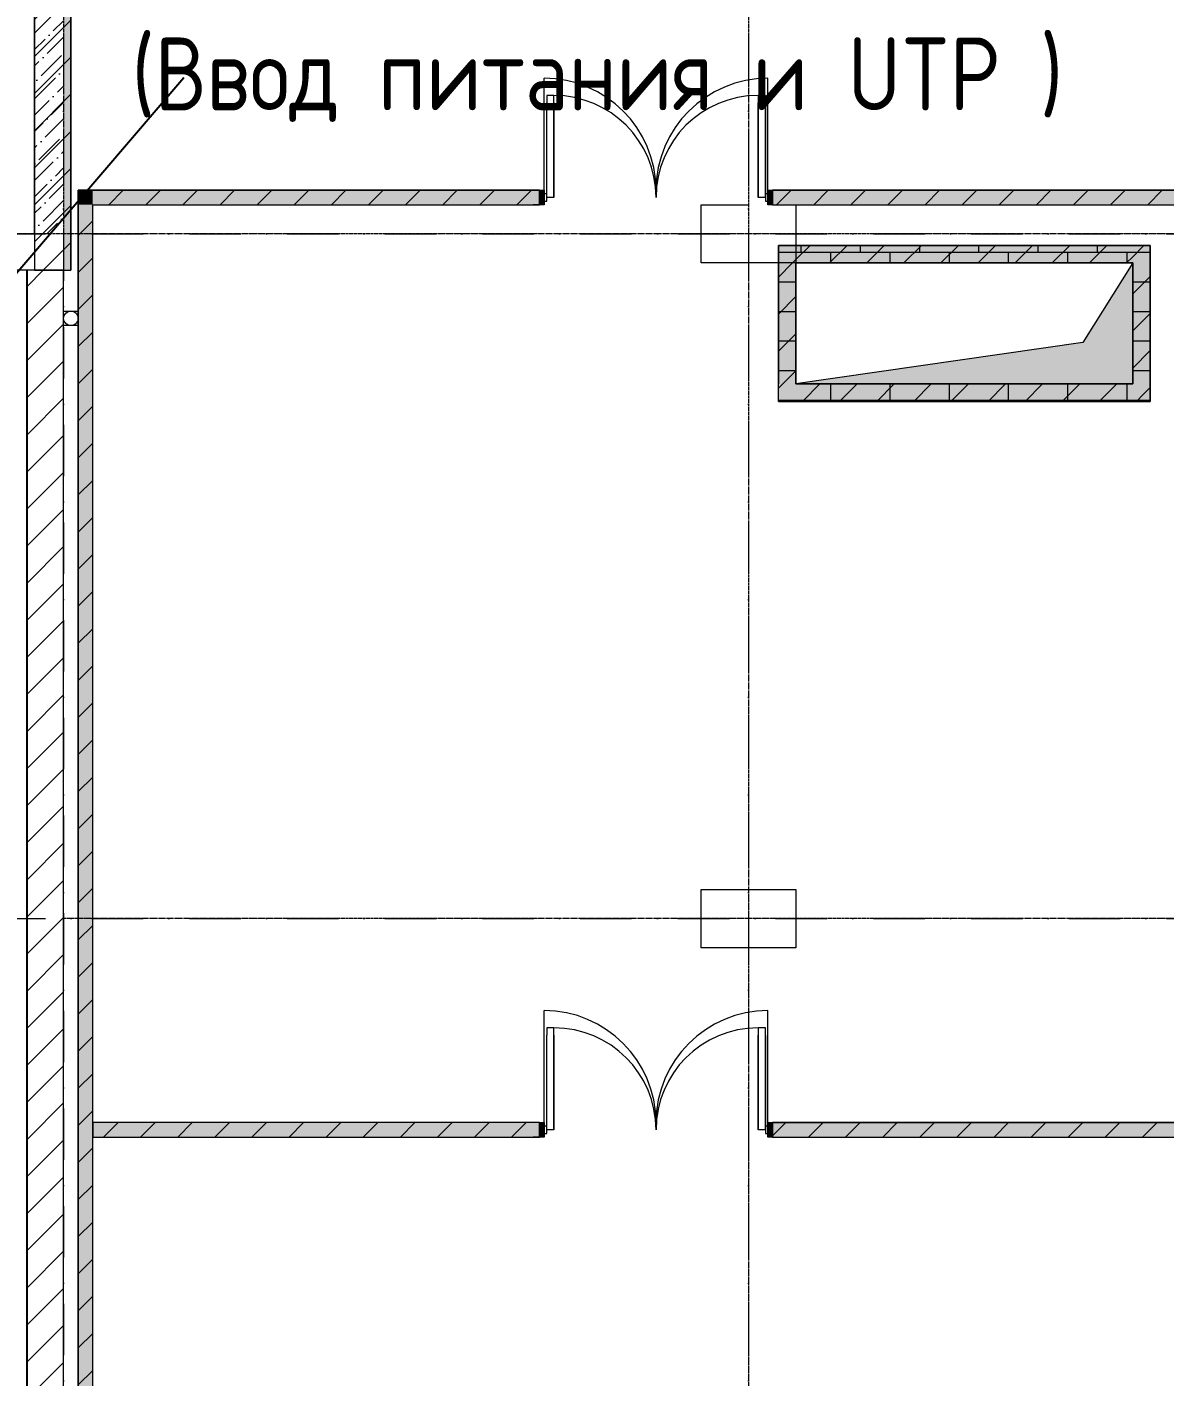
# Model space of a CAD drawing. Header units: millimetres. Extents: x 1499747 to 4230374, y -28481 to 441852.
# Drawn here: x 2469427 to 2477227, y 240733 to 249993 of the extents above; entities that cross this region are included whole.
import ezdxf
from ezdxf import colors
from ezdxf.entities.mleader import LeaderData, LeaderLine
from ezdxf.math import Vec2, Vec3
from ezdxf.xclip import XClip

# ---------------------------------------------------------------- set-up
doc = ezdxf.new("R2010")
doc.units = ezdxf.units.MM
doc.header["$MEASUREMENT"] = 0
doc.header["$XCLIPFRAME"] = 0
for name, pattern in [('CENTER2', [28.575, 19.05, -3.175, 3.175, -3.175]), ('Dot & Dashed', [670.277762, 352.777767, -176.388884, 0, -141.111112]), ('Штрихпунктирная', [670.277762, 352.777767, -176.388884, 0, -141.111112])]:
    doc.linetypes.add(name, pattern=pattern)
for name, color, linetype, lineweight in [('13 этаж_25_АР 06.03 custom_70_12 этаж_13_Интерьер - Мебель_Ном._пера__6_Ном._пера__6', 6, 'Continuous', 18), ('13 этаж_25_АР 06.03 custom_70_12 этаж_13_Интерьер - Мебель_Ном._пера__8_Ном._пера__8', 8, 'Continuous', 18), ('13 этаж_25_АР 06.03 custom_70__8 hatch_Ном._пера__8_Ном._пера__8', 8, 'Continuous', 18), ('13 этаж_25_АР 06.03 custom_70__Оси_Ном._пера__8_Ном._пера__8', 8, 'Continuous', 18), ('13 этаж_25_АР 06.03 custom_70_контур_Ном._пера__1_Ном._пера__1', 1, 'Continuous', 18), ('13 этаж_25_АР 06.03 custom_70_парапет 2_Ном._пера__10_Ном._пера__1', 1, 'Continuous', 18), ('13 этаж_25_АР 06.03 custom_70_парапет 2_Ном._пера__8_Ном._пера__8', 8, 'Continuous', 18), ('13 этаж_25_АР 06.03 custom_70_Подложк_Ном._пера__1_Ном._пера__1', 1, 'Continuous', 18), ('13 этаж_25_АР 06.03 custom_70_Подложк_Ном._пера__8_Ном._пера__8', 8, 'Continuous', 18), ('13 этаж_25_АР 06.03 custom_70_Стойки_Ном._пера__1_Ном._пера__1', 1, 'Continuous', 18), ('13 этаж_25_АР 06.03 custom_70_Шахты 101_Ном._пера__14_Ном._пера__7', 7, 'Continuous', 18), ('13 этаж_25_АР 06.03 custom_70_Шахты_Ном._пера__7_Ном._пера__7', 7, 'Continuous', 18), ('13 этаж_25_Двери Archicad_Ном._пера__19_Ном._пера__255', 255, 'Continuous', 18), ('13 этаж_25_Двери Archicad_Ном._пера__23_Ном._пера__30', 30, 'Continuous', 18), ('13 этаж_25_Двери Archicad_Ном._пера__3_Ном._пера__30', 30, 'Continuous', 18), ('13 этаж_25_Двери Archicad_Ном._пера__47_Ном._пера__7', 7, 'Continuous', 18), ('13 этаж_25_Конструктив - Перекрытия_Ном._пера__1_Ном._пера__7', 7, 'Continuous', 18), ('13 этаж_25_Конструктив - Стены Ненесущие Газоблок_Ном._пера__169_Ном._пера__83', 83, 'Continuous', 18), ('13 этаж_25_Конструктив - Стены Ненесущие Газоблок_Ном._пера__47_Ном._пера__7', 7, 'Continuous', 18), ('13 этаж_25_Конструктив - Стены Ненесущие Газоблок_Ном._пера__74_Ном._пера__255', 255, 'Continuous', 18), ('13 этаж_25_Парапет_Ном._пера__20_Ном._пера__1', 1, 'Continuous', 18), ('13 этаж_25_Ребра Навес_Ном._пера__10_Ном._пера__134', 134, 'Continuous', 18), ('13 этаж_25_Ребра Навес_Ном._пера__1_Ном._пера__7', 7, 'Continuous', 18), ('13 этаж_25_Элемент Модели - Оси_Ном._пера__2_Ном._пера__8', 8, 'Continuous', 18), ('ТП', 250, 'Continuous', 30)]:
    doc.layers.add(name, color=color, linetype=linetype, lineweight=lineweight)
doc.layers.add('Чертеж и Рисунок', color=7, linetype='Continuous')
doc.styles.add('ISOCPEUR_4', font='isocpeur.ttf', dxfattribs={"width": 0.85, "height": 250})
pattern_1 = [(45, (1023281.01, -133771.585), (42.09495, 154.348152), [198.4375, -39.6875, 0, -39.6875])]
pattern_2 = [(45, (1162404.69, 34264.05), (-127.2792, 127.2792), [])]

# ---------------------------------------------------------------- blocks, each defined once
blk = doc.blocks.new('Чертеж_4_25', base_point=(1186000, 29700))
at = {"layer": '13 этаж_25_АР 06.03 custom_70__8 hatch_Ном._пера__8_Ном._пера__8', "linetype": 'Continuous', "true_color": 0xc7c8ca}
h = blk.add_hatch(dxfattribs=at)
h.set_pattern_fill('ANSI36_0046_0019', color=9, style=0, pattern_type=2)
h.set_pattern_definition(pattern_1)
h.paths.add_polyline_path([(1200104.7, 45914.1), (1200104.7, 30164.1), (1200104.8, 30164.1), (1200104.8, 29914.1), (1200154.3, 29914.1), (1200154.3, 45914.1)])
h = blk.add_hatch(dxfattribs=at)
h.set_pattern_fill('ANSI36_0046_0019', color=9, style=0, pattern_type=2)
h.set_pattern_definition(pattern_1)
h.paths.add_polyline_path([(1199904.3, 30164.1), (1200104.7, 30164.1), (1200104.7, 34264.1), (1199904.4, 34264.1)])
blk.add_hatch(color=9, dxfattribs=at).paths.add_polyline_path([(1207439.7, 29964.1), (1207096.8, 29418), (1205129.7, 29134.1), (1207439.7, 29134.1)])
at = {"layer": '13 этаж_25_АР 06.03 custom_70_Шахты_Ном._пера__7_Ном._пера__7', "linetype": 'Continuous', "true_color": 0xc7c8ca}
h = blk.add_hatch(dxfattribs=at)
h.set_pattern_fill('AR_B816_0046_0019', color=9, style=0, pattern_type=2)
h.set_pattern_definition([(0, (1023281.01, -133771.58), (0, 203.2), []), (90, (1023281.01, -133771.58), (-203.2, 203.2), [203.2, -203.2])])
h.paths.add_polyline_path([(1205009.7, 29014.1), (1207559.7, 29014.1), (1207559.7, 30084.1), (1205009.7, 30084.1)])
h.paths.add_polyline_path([(1207439.7, 29134.1), (1205129.7, 29134.1), (1205129.7, 29964.1), (1207439.7, 29964.1)], flags=0)
at = {"layer": '13 этаж_25_Двери Archicad_Ном._пера__19_Ном._пера__255', "linetype": 'Continuous', "true_color": 0xc7c8ca}
for points in [[(1203369.6, 30464.1), (1203369.6, 30364.1), (1203401.6, 30364.1), (1203401.6, 30464.1)], [(1204969.6, 30364.1), (1204969.6, 30464.1), (1204937.6, 30464.1), (1204937.6, 30364.1)], [(1203369.6, 24064.1), (1203369.6, 23964.1), (1203401.6, 23964.1), (1203401.6, 24064.1)], [(1204969.6, 23964.1), (1204969.6, 24064.1), (1204937.6, 24064.1), (1204937.6, 23964.1)]]:
    blk.add_hatch(color=9, dxfattribs=at).paths.add_polyline_path(points)
at = {"layer": '13 этаж_25_Конструктив - Стены Ненесущие Газоблок_Ном._пера__169_Ном._пера__83', "linetype": 'Continuous', "true_color": 0xc7c8ca}
h = blk.add_hatch(dxfattribs=at)
h.set_pattern_fill('БЛОКИ_БЕТОННЫЕ_ЭФФЕКТИВН_72', color=9, style=0, pattern_type=2)
h.set_pattern_definition(pattern_2)
h.paths.add_polyline_path([(1200154.7, 29914), (1200154.7, 45964.1), (1199904.7, 45964.1), (1199904.7, 29914)])
h = blk.add_hatch(dxfattribs=at)
h.set_pattern_fill('БЛОКИ_БЕТОННЫЕ_ЭФФЕКТИВН_72', color=9, style=0, pattern_type=2)
h.set_pattern_definition(pattern_2)
h.paths.add_polyline_path([(1200204.7, 30364.1), (1200304.7, 30364.1), (1200204.7, 30464.1)])
h = blk.add_hatch(dxfattribs=at)
h.set_pattern_fill('БЛОКИ_БЕТОННЫЕ_ЭФФЕКТИВН_72', color=9, style=0, pattern_type=2)
h.set_pattern_definition(pattern_2)
h.paths.add_polyline_path([(1200204.7, 30464.1), (1200304.7, 30364.1), (1200304.7, 30464.1)])
h = blk.add_hatch(dxfattribs=at)
h.set_pattern_fill('БЛОКИ_БЕТОННЫЕ_ЭФФЕКТИВН_72', color=9, style=0, pattern_type=2)
h.set_pattern_definition(pattern_2)
h.paths.add_polyline_path([(1200304.7, 30464.1), (1200304.7, 30364.1), (1203369.6, 30364.1), (1203369.6, 30464.1)])
h = blk.add_hatch(dxfattribs=at)
h.set_pattern_fill('БЛОКИ_БЕТОННЫЕ_ЭФФЕКТИВН_72', color=9, style=0, pattern_type=2)
h.set_pattern_definition(pattern_2)
h.paths.add_polyline_path([(1209254.9, 30464.1), (1204969.6, 30464.1), (1204969.6, 30364.1), (1209254.9, 30364.1)])
h = blk.add_hatch(dxfattribs=at)
h.set_pattern_fill('БЛОКИ_БЕТОННЫЕ_ЭФФЕКТИВН_72', color=9, style=0, pattern_type=2)
h.set_pattern_definition(pattern_2)
h.paths.add_polyline_path([(1200204.7, 30364.1), (1200204.7, 19264.1), (1200304.7, 19264.1), (1200304.7, 30364.1)])
h = blk.add_hatch(dxfattribs=at)
h.set_pattern_fill('БЛОКИ_БЕТОННЫЕ_ЭФФЕКТИВН_72', color=9, style=0, pattern_type=2)
h.set_pattern_definition(pattern_2)
h.paths.add_polyline_path([(1205009.7, 29964.1), (1205129.7, 29964.1), (1205009.7, 30084.1)])
h = blk.add_hatch(dxfattribs=at)
h.set_pattern_fill('БЛОКИ_БЕТОННЫЕ_ЭФФЕКТИВН_72', color=9, style=0, pattern_type=2)
h.set_pattern_definition(pattern_2)
h.paths.add_polyline_path([(1205009.7, 30084.1), (1205129.7, 29964.1), (1205129.7, 30084.1)])
h = blk.add_hatch(dxfattribs=at)
h.set_pattern_fill('БЛОКИ_БЕТОННЫЕ_ЭФФЕКТИВН_72', color=9, style=0, pattern_type=2)
h.set_pattern_definition(pattern_2)
h.paths.add_polyline_path([(1207439.7, 30084.1), (1205129.7, 30084.1), (1205129.7, 29964.1), (1207439.7, 29964.1)])
at = {"layer": '13 этаж_25_Конструктив - Стены Ненесущие Газоблок_Ном._пера__169_Ном._пера__83', "linetype": 'Continuous'}
h = blk.add_hatch(dxfattribs=at)
h.set_pattern_fill('БЛОКИ_БЕТОННЫЕ_ЭФФЕКТИВН_72', color=256, style=0, pattern_type=2)
h.set_pattern_definition(pattern_2)
h.paths.add_polyline_path([(1207439.7, 30084.1), (1207439.7, 29964.1), (1207559.7, 30084.1)])
at = {"layer": '13 этаж_25_Конструктив - Стены Ненесущие Газоблок_Ном._пера__169_Ном._пера__83', "linetype": 'Continuous', "true_color": 0xc7c8ca}
h = blk.add_hatch(dxfattribs=at)
h.set_pattern_fill('БЛОКИ_БЕТОННЫЕ_ЭФФЕКТИВН_72', color=9, style=0, pattern_type=2)
h.set_pattern_definition(pattern_2)
h.paths.add_polyline_path([(1207439.7, 29964.1), (1207559.7, 29964.1), (1207559.7, 30084.1)])
h = blk.add_hatch(dxfattribs=at)
h.set_pattern_fill('БЛОКИ_БЕТОННЫЕ_ЭФФЕКТИВН_72', color=9, style=0, pattern_type=2)
h.set_pattern_definition(pattern_2)
h.paths.add_polyline_path([(1200104.4, 16114.1), (1200104.4, 29914), (1199854.4, 29914), (1199854.4, 16114.1)])
h = blk.add_hatch(dxfattribs=at)
h.set_pattern_fill('БЛОКИ_БЕТОННЫЕ_ЭФФЕКТИВН_72', color=9, style=0, pattern_type=2)
h.set_pattern_definition(pattern_2)
h.paths.add_polyline_path([(1205009.7, 29964.1), (1205009.7, 29134.1), (1205129.7, 29134.1), (1205129.7, 29964.1)])
h = blk.add_hatch(dxfattribs=at)
h.set_pattern_fill('БЛОКИ_БЕТОННЫЕ_ЭФФЕКТИВН_72', color=9, style=0, pattern_type=2)
h.set_pattern_definition(pattern_2)
h.paths.add_polyline_path([(1207559.7, 29134.1), (1207559.7, 29964.1), (1207439.7, 29964.1), (1207439.7, 29134.1)])
at = {"layer": '13 этаж_25_Конструктив - Стены Ненесущие Газоблок_Ном._пера__169_Ном._пера__83', "linetype": 'Continuous'}
h = blk.add_hatch(dxfattribs=at)
h.set_pattern_fill('БЛОКИ_БЕТОННЫЕ_ЭФФЕКТИВН_72', color=256, style=0, pattern_type=2)
h.set_pattern_definition(pattern_2)
h.paths.add_polyline_path([(1205129.7, 29134.1), (1205009.7, 29134.1), (1205009.7, 29014.1)])
at = {"layer": '13 этаж_25_Конструктив - Стены Ненесущие Газоблок_Ном._пера__169_Ном._пера__83', "linetype": 'Continuous', "true_color": 0xc7c8ca}
h = blk.add_hatch(dxfattribs=at)
h.set_pattern_fill('БЛОКИ_БЕТОННЫЕ_ЭФФЕКТИВН_72', color=9, style=0, pattern_type=2)
h.set_pattern_definition(pattern_2)
h.paths.add_polyline_path([(1205129.7, 29134.1), (1205009.7, 29014.1), (1205129.7, 29014.1)])
h = blk.add_hatch(dxfattribs=at)
h.set_pattern_fill('БЛОКИ_БЕТОННЫЕ_ЭФФЕКТИВН_72', color=9, style=0, pattern_type=2)
h.set_pattern_definition(pattern_2)
h.paths.add_polyline_path([(1205129.7, 29014.1), (1207439.7, 29014.1), (1207439.7, 29134.1), (1205129.7, 29134.1)])
h = blk.add_hatch(dxfattribs=at)
h.set_pattern_fill('БЛОКИ_БЕТОННЫЕ_ЭФФЕКТИВН_72', color=9, style=0, pattern_type=2)
h.set_pattern_definition(pattern_2)
h.paths.add_polyline_path([(1207559.7, 29134.1), (1207439.7, 29134.1), (1207559.7, 29014.1)])
h = blk.add_hatch(dxfattribs=at)
h.set_pattern_fill('БЛОКИ_БЕТОННЫЕ_ЭФФЕКТИВН_72', color=9, style=0, pattern_type=2)
h.set_pattern_definition(pattern_2)
h.paths.add_polyline_path([(1207439.7, 29134.1), (1207439.7, 29014.1), (1207559.7, 29014.1)])
h = blk.add_hatch(dxfattribs=at)
h.set_pattern_fill('БЛОКИ_БЕТОННЫЕ_ЭФФЕКТИВН_72', color=9, style=0, pattern_type=2)
h.set_pattern_definition(pattern_2)
h.paths.add_polyline_path([(1200304.7, 23964.1), (1203369.6, 23964.1), (1203369.6, 24064.1), (1200304.7, 24064.1)])
h = blk.add_hatch(dxfattribs=at)
h.set_pattern_fill('БЛОКИ_БЕТОННЫЕ_ЭФФЕКТИВН_72', color=9, style=0, pattern_type=2)
h.set_pattern_definition(pattern_2)
h.paths.add_polyline_path([(1207749.7, 24064.1), (1204969.6, 24064.1), (1204969.6, 23964.1), (1207749.7, 23964.1)])
at = {"layer": '13 этаж_25_Конструктив - Стены Ненесущие Газоблок_Ном._пера__74_Ном._пера__255', "linetype": 'Continuous', "true_color": 0xc7c8ca}
for points in [[(1200204.7, 30364.1), (1200304.7, 30364.1), (1200204.7, 30464.1)], [(1200204.7, 30464.1), (1200304.7, 30364.1), (1200304.7, 30464.1)], [(1200304.7, 30464.1), (1200304.7, 30364.1), (1203369.6, 30364.1), (1203369.6, 30464.1)], [(1209254.9, 30464.1), (1204969.6, 30464.1), (1204969.6, 30364.1), (1209254.9, 30364.1)], [(1200204.7, 30364.1), (1200204.7, 19264.1), (1200304.7, 19264.1), (1200304.7, 30364.1)], [(1205009.7, 29964.1), (1205129.7, 29964.1), (1205009.7, 30084.1)], [(1205009.7, 30084.1), (1205129.7, 29964.1), (1205129.7, 30084.1)], [(1207439.7, 30084.1), (1205129.7, 30084.1), (1205129.7, 29964.1), (1207439.7, 29964.1)], [(1207439.7, 30084.1), (1207439.7, 29964.1), (1207559.7, 30084.1)], [(1207439.7, 29964.1), (1207559.7, 29964.1), (1207559.7, 30084.1)], [(1205009.7, 29964.1), (1205009.7, 29134.1), (1205129.7, 29134.1), (1205129.7, 29964.1)], [(1207559.7, 29134.1), (1207559.7, 29964.1), (1207439.7, 29964.1), (1207439.7, 29134.1)], [(1205129.7, 29134.1), (1205009.7, 29134.1), (1205009.7, 29014.1)], [(1205129.7, 29134.1), (1205009.7, 29014.1), (1205129.7, 29014.1)], [(1205129.7, 29014.1), (1207439.7, 29014.1), (1207439.7, 29134.1), (1205129.7, 29134.1)], [(1207559.7, 29134.1), (1207439.7, 29134.1), (1207559.7, 29014.1)], [(1207439.7, 29134.1), (1207439.7, 29014.1), (1207559.7, 29014.1)], [(1200304.7, 23964.1), (1203369.6, 23964.1), (1203369.6, 24064.1), (1200304.7, 24064.1)], [(1207749.7, 24064.1), (1204969.6, 24064.1), (1204969.6, 23964.1), (1207749.7, 23964.1)]]:
    blk.add_hatch(color=9, dxfattribs=at).paths.add_polyline_path(points)
at = {"layer": '13 этаж_25_АР 06.03 custom_70_12 этаж_13_Интерьер - Мебель_Ном._пера__6_Ном._пера__6', "color": 9, "linetype": 'Continuous', "true_color": 0xc7c8ca, "flags": 128}
blk.add_lwpolyline([(1204969.6, 30364.1), (1205129.7, 30364.1), (1205129.7, 29964.1), (1204479.7, 29964.1), (1204479.7, 30364.1), (1204804.7, 30364.1)], dxfattribs=at)
blk.add_lwpolyline([(1204479.7, 25664.1), (1205129.7, 25664.1), (1205129.7, 25264.1), (1204479.7, 25264.1)], close=True, dxfattribs=at)
at = {"layer": '13 этаж_25_АР 06.03 custom_70_12 этаж_13_Интерьер - Мебель_Ном._пера__8_Ном._пера__8', "color": 9, "linetype": 'Continuous', "true_color": 0xc7c8ca, "flags": 128}
blk.add_lwpolyline([(1204969.6, 30364.1), (1205129.7, 30364.1), (1205129.7, 29964.1), (1204479.7, 29964.1), (1204479.7, 30364.1), (1204804.7, 30364.1)], dxfattribs=at)
blk.add_lwpolyline([(1204479.7, 25664.1), (1205129.7, 25664.1), (1205129.7, 25264.1), (1204479.7, 25264.1)], close=True, dxfattribs=at)
at = {"layer": '13 этаж_25_АР 06.03 custom_70__Оси_Ном._пера__8_Ном._пера__8', "color": 9, "linetype": 'CENTER2', "true_color": 0xc7c8ca}
for p, q in [((1200104.7, 45914.1), (1200104.7, 30164.1)), ((1204804.7, 45914.1), (1204804.7, 16114.1)), ((1200104.8, 30164.1), (1181204.7, 30164.1)), ((1214204.7, 30164.1), (1200104.8, 30164.1)), ((1214204.7, 25464.1), (1200104.8, 25464.1))]:
    blk.add_line(p, q, dxfattribs=at)
at = {"layer": '13 этаж_25_АР 06.03 custom_70_контур_Ном._пера__1_Ном._пера__1', "color": 9, "linetype": 'Continuous', "true_color": 0xc7c8ca}
blk.add_line((1204969.6, 30464.1), (1204969.6, 30364.1), dxfattribs=at)
at = {"layer": '13 этаж_25_АР 06.03 custom_70_контур_Ном._пера__1_Ном._пера__1', "color": 9, "linetype": 'Continuous', "true_color": 0xc7c8ca, "flags": 128}
for points in [[(1203469.6, 30414.1), (1203469.6, 31114.1), (1203419.6, 31114.1), (1203419.6, 31064.1)], [(1204869.6, 31114.1), (1204869.6, 31066)], [(1204919.6, 30414.1), (1204919.6, 31114.1), (1204869.6, 31114.1), (1204869.6, 30414.1)], [(1204919.6, 31064.1), (1204919.6, 31114.1)], [(1203469.6, 31064.1), (1203469.6, 30414.1), (1203419.6, 30414.1), (1203419.6, 30439.1), (1203369.6, 30439.1), (1203369.6, 30389.1), (1203419.6, 30389.1), (1203419.6, 30439.1), (1203369.6, 30439.1), (1203369.6, 30462.6), (1203369.6, 30364.1)], [(1203469.6, 30414.1), (1203419.6, 30414.1), (1203419.6, 31064.1)], [(1203419.6, 30414.1), (1203419.6, 31064.1)], [(1203469.6, 31064.1), (1203469.6, 30414.1), (1203419.6, 30414.1)], [(1204969.6, 30462.6), (1204969.6, 30439.1), (1204919.6, 30439.1), (1204919.6, 30389.1), (1204969.6, 30389.1), (1204969.6, 30439.1), (1204919.6, 30439.1), (1204919.6, 30414.1), (1204869.6, 30414.1), (1204869.6, 31064.1)], [(1204919.6, 31062.1), (1204919.6, 30439.1)], [(1203369.6, 19164.1), (1200204.7, 19164.1), (1200204.7, 30464.1), (1203369.6, 30464.1)], [(1203369.6, 30464.1), (1203369.6, 30364.1)], [(1204969.6, 30464.1), (1208623, 30464.1)], [(1200304.7, 19264.1), (1200304.7, 30364.1), (1203369.6, 30364.1)], [(1204969.6, 30364.1), (1206395.7, 30364.1)], [(1206395.7, 30364.1), (1208623, 30364.1)], [(1203469.6, 24664.1), (1203469.6, 24014.1), (1203419.6, 24014.1), (1203419.6, 24039.1), (1203369.6, 24039.1), (1203369.6, 23989.1), (1203419.6, 23989.1), (1203419.6, 24039.1), (1203369.6, 24039.1), (1203369.6, 24062.6), (1203369.6, 23964.1)], [(1203469.6, 24014.1), (1203469.6, 24714.1), (1203419.6, 24714.1), (1203419.6, 24664.1)], [(1203469.6, 24014.1), (1203419.6, 24014.1), (1203419.6, 24664.1)], [(1203419.6, 24014.1), (1203419.6, 24664.1)], [(1203469.6, 24664.1), (1203469.6, 24014.1), (1203419.6, 24014.1)], [(1204869.6, 24714.1), (1204869.6, 24666)], [(1204919.6, 24014.1), (1204919.6, 24714.1), (1204869.6, 24714.1), (1204869.6, 24014.1)], [(1204969.6, 24062.6), (1204969.6, 24039.1), (1204919.6, 24039.1), (1204919.6, 23989.1), (1204969.6, 23989.1), (1204969.6, 24039.1), (1204919.6, 24039.1), (1204919.6, 24014.1), (1204869.6, 24014.1), (1204869.6, 24664.1)], [(1204919.6, 24664.1), (1204919.6, 24714.1)], [(1204919.6, 24662.1), (1204919.6, 24039.1)], [(1203369.6, 24064.1), (1200304.7, 24064.1), (1200304.7, 23964.1), (1203369.6, 23964.1)], [(1203369.6, 24064.1), (1203369.6, 23964.1)], [(1204969.6, 24064.1), (1204969.6, 23964.1)], [(1204969.6, 24064.1), (1214004.7, 24064.1)], [(1204969.6, 23964.1), (1214004.7, 23964.1)]]:
    blk.add_lwpolyline(points, dxfattribs=at)
at = {"layer": '13 этаж_25_АР 06.03 custom_70_контур_Ном._пера__1_Ном._пера__1', "color": 9, "linetype": 'Continuous', "true_color": 0xc7c8ca}
for centre, start, end in [((1203469.6, 30414.1), 0, 90), ((1204869.6, 30414.1), 90, 180), ((1203469.6, 24014.1), 0, 90), ((1204869.6, 24014.1), 90, 180)]:
    blk.add_arc(centre, 700, start, end, dxfattribs=at)
at = {"layer": '13 этаж_25_АР 06.03 custom_70_парапет 2_Ном._пера__10_Ном._пера__1', "color": 9, "linetype": 'Continuous', "true_color": 0xc7c8ca}
blk.add_line((1200154.9, 29914.1), (1200154.9, 29914.1), dxfattribs=at)
at = {"layer": '13 этаж_25_АР 06.03 custom_70_парапет 2_Ном._пера__8_Ном._пера__8', "color": 9, "linetype": 'Continuous', "true_color": 0xc7c8ca}
for p, q in [((1199904.7, 45914.1), (1199904.3, 30164.1)), ((1200154.3, 44364.2), (1200154.3, 29914.1)), ((1200104.8, 29914.1), (1200154.3, 29914.1))]:
    blk.add_line(p, q, dxfattribs=at)
at = {"layer": '13 этаж_25_АР 06.03 custom_70_Подложк_Ном._пера__1_Ном._пера__1', "color": 9, "linetype": 'Continuous', "true_color": 0xc7c8ca}
blk.add_circle((1200155.2, 29584), 50, dxfattribs=at)
at = {"layer": '13 этаж_25_АР 06.03 custom_70_Подложк_Ном._пера__8_Ном._пера__8', "color": 9, "linetype": 'Continuous', "true_color": 0xc7c8ca, "flags": 128}
blk.add_lwpolyline([(1200205.2, 29534), (1200105.2, 29534), (1200105.2, 29634), (1200205.2, 29634)], close=True, dxfattribs=at)
at = {"layer": '13 этаж_25_АР 06.03 custom_70_Стойки_Ном._пера__1_Ном._пера__1', "color": 9, "linetype": 'Continuous', "true_color": 0xc7c8ca, "flags": 128}
blk.add_lwpolyline([(1205009.7, 29644.1), (1205009.7, 30084.1)], dxfattribs=at)
at = {"layer": '13 этаж_25_АР 06.03 custom_70_Шахты 101_Ном._пера__14_Ном._пера__7', "color": 9, "linetype": 'Continuous', "true_color": 0xc7c8ca, "flags": 128}
blk.add_lwpolyline([(1207439.7, 29134.1), (1207439.7, 29964.1), (1207096.8, 29418), (1205129.7, 29134.1), (1207439.7, 29134.1), (1207439.7, 29964.1), (1205129.7, 29964.1), (1205129.7, 29134.1)], dxfattribs=at)
at = {"layer": '13 этаж_25_АР 06.03 custom_70_Шахты_Ном._пера__7_Ном._пера__7', "color": 9, "linetype": 'Continuous', "true_color": 0xc7c8ca, "flags": 128}
for points in [[(1205009.7, 30084.1), (1207559.7, 30084.1), (1207559.7, 29014.1), (1205009.7, 29014.1)], [(1205129.7, 29964.1), (1207439.7, 29964.1), (1207439.7, 29134.1), (1205129.7, 29134.1)]]:
    blk.add_lwpolyline(points, close=True, dxfattribs=at)
at = {"layer": '13 этаж_25_Двери Archicad_Ном._пера__23_Ном._пера__30', "color": 9, "linetype": 'Continuous', "true_color": 0xc7c8ca}
for p, q in [((1203369.6, 30464.1), (1203401.6, 30464.1)), ((1203369.6, 30364.1), (1203369.6, 30464.1)), ((1203401.6, 30464.1), (1203401.6, 30364.1)), ((1204937.6, 30364.1), (1204937.6, 30464.1)), ((1204937.6, 30464.1), (1204969.6, 30464.1)), ((1204969.6, 30464.1), (1204969.6, 30364.1)), ((1203401.6, 30364.1), (1203369.6, 30364.1)), ((1204969.6, 30364.1), (1204937.6, 30364.1)), ((1203369.6, 24064.1), (1203401.6, 24064.1)), ((1203369.6, 23964.1), (1203369.6, 24064.1)), ((1203401.6, 24064.1), (1203401.6, 23964.1)), ((1204937.6, 23964.1), (1204937.6, 24064.1)), ((1204937.6, 24064.1), (1204969.6, 24064.1)), ((1204969.6, 24064.1), (1204969.6, 23964.1)), ((1203401.6, 23964.1), (1203369.6, 23964.1)), ((1204969.6, 23964.1), (1204937.6, 23964.1))]:
    blk.add_line(p, q, dxfattribs=at)
at = {"layer": '13 этаж_25_Двери Archicad_Ном._пера__3_Ном._пера__30', "color": 9, "linetype": 'Continuous', "true_color": 0xc7c8ca}
for p, q in [((1203401.6, 30464.1), (1203401.6, 31232.1)), ((1204937.6, 30464.1), (1204937.6, 31232.1)), ((1203401.6, 24064.1), (1203401.6, 24832.1)), ((1204937.6, 24064.1), (1204937.6, 24832.1))]:
    blk.add_line(p, q, dxfattribs=at)
for centre, start, end in [((1203401.6, 30464.1), 0, 90), ((1204937.6, 30464.1), 90, 180), ((1203401.6, 24064.1), 0, 90), ((1204937.6, 24064.1), 90, 180)]:
    blk.add_arc(centre, 768, start, end, dxfattribs=at)
at = {"layer": '13 этаж_25_Двери Archicad_Ном._пера__47_Ном._пера__7', "color": 9, "linetype": 'Continuous', "true_color": 0xc7c8ca}
for p, q in [((1203369.6, 30464.1), (1203326.6, 30464.1)), ((1203369.6, 30464.1), (1203326.6, 30464.1)), ((1203369.6, 30464.1), (1203369.6, 30364.1)), ((1203369.6, 30464.1), (1203369.6, 30364.1)), ((1204969.6, 30464.1), (1204969.6, 30364.1)), ((1204969.6, 30464.1), (1204969.6, 30364.1)), ((1204969.6, 30464.1), (1205012.6, 30464.1)), ((1204969.6, 30464.1), (1205012.6, 30464.1)), ((1203369.6, 30364.1), (1203326.6, 30364.1)), ((1203369.6, 30364.1), (1203326.6, 30364.1)), ((1204969.6, 30364.1), (1205012.6, 30364.1)), ((1204969.6, 30364.1), (1205012.6, 30364.1)), ((1203369.6, 24064.1), (1203326.6, 24064.1)), ((1203369.6, 24064.1), (1203326.6, 24064.1)), ((1203369.6, 24064.1), (1203369.6, 23964.1)), ((1203369.6, 24064.1), (1203369.6, 23964.1)), ((1204969.6, 24064.1), (1204969.6, 23964.1)), ((1204969.6, 24064.1), (1204969.6, 23964.1)), ((1204969.6, 24064.1), (1205012.6, 24064.1)), ((1204969.6, 24064.1), (1205012.6, 24064.1)), ((1203369.6, 23964.1), (1203326.6, 23964.1)), ((1203369.6, 23964.1), (1203326.6, 23964.1)), ((1204969.6, 23964.1), (1205012.6, 23964.1)), ((1204969.6, 23964.1), (1205012.6, 23964.1))]:
    blk.add_line(p, q, dxfattribs=at)
at = {"layer": '13 этаж_25_Конструктив - Перекрытия_Ном._пера__1_Ном._пера__7', "linetype": 'Continuous', "flags": 128}
blk.add_lwpolyline([(1199854.4, 29914), (1199854.4, 15864.1), (1214454.7, 15864.1), (1214454.6, 46214.1), (1199904.7, 46214.1), (1199904.7, 29914)], close=True, dxfattribs=at)
at = {"layer": '13 этаж_25_Конструктив - Стены Ненесущие Газоблок_Ном._пера__47_Ном._пера__7', "color": 9, "linetype": 'Continuous', "true_color": 0xc7c8ca}
for p, q in [((1203369.6, 30464.1), (1203326.6, 30464.1)), ((1203369.6, 30464.1), (1203369.6, 30364.1)), ((1204969.6, 30464.1), (1205012.6, 30464.1)), ((1204969.6, 30464.1), (1204969.6, 30364.1)), ((1203369.6, 30364.1), (1203326.6, 30364.1)), ((1204969.6, 30364.1), (1205012.6, 30364.1)), ((1203369.6, 24064.1), (1203326.6, 24064.1)), ((1203369.6, 24064.1), (1203369.6, 23964.1)), ((1204969.6, 24064.1), (1205012.6, 24064.1)), ((1204969.6, 24064.1), (1204969.6, 23964.1)), ((1203369.6, 23964.1), (1203326.6, 23964.1)), ((1204969.6, 23964.1), (1205012.6, 23964.1))]:
    blk.add_line(p, q, dxfattribs=at)
at = {"layer": '13 этаж_25_Конструктив - Стены Ненесущие Газоблок_Ном._пера__47_Ном._пера__7', "color": 9, "linetype": 'Continuous', "true_color": 0xc7c8ca, "flags": 128}
for points in [[(1199904.7, 45964.1), (1199904.7, 29914)], [(1200154.7, 29914), (1200154.7, 45964.1)], [(1200204.7, 30464.1), (1200204.7, 30364.1)], [(1203369.6, 30464.1), (1200204.7, 30464.1)], [(1209254.9, 30464.1), (1204969.6, 30464.1)], [(1200204.7, 30364.1), (1200204.7, 19264.1)], [(1200304.7, 30364.1), (1203369.6, 30364.1)], [(1200304.7, 24064.1), (1200304.7, 30364.1)], [(1204969.6, 30364.1), (1209354.9, 30364.1)], [(1205009.7, 30084.1), (1205009.7, 29964.1)], [(1207439.7, 30084.1), (1205009.7, 30084.1)], [(1207559.7, 30084.1), (1207439.7, 30084.1)], [(1207559.7, 29134.1), (1207559.7, 30084.1)], [(1200104.4, 29914), (1199854.4, 29914)], [(1199854.4, 29914), (1199854.4, 16114.1)], [(1199904.7, 29914), (1200154.7, 29914)], [(1200104.4, 16114.1), (1200104.4, 29914)], [(1205009.7, 29964.1), (1205009.7, 29134.1)], [(1205129.7, 29964.1), (1207439.7, 29964.1)], [(1205129.7, 29134.1), (1205129.7, 29964.1)], [(1207439.7, 29964.1), (1207439.7, 29134.1)], [(1205009.7, 29014.1), (1205009.7, 29134.1)], [(1207439.7, 29134.1), (1205129.7, 29134.1)], [(1207559.7, 29014.1), (1207559.7, 29134.1)], [(1205009.7, 29014.1), (1207559.7, 29014.1)], [(1203369.6, 24064.1), (1200304.7, 24064.1)], [(1207749.7, 24064.1), (1204969.6, 24064.1)], [(1200304.7, 19264.1), (1200304.7, 23964.1)], [(1200304.7, 23964.1), (1203369.6, 23964.1)], [(1204969.6, 23964.1), (1207749.7, 23964.1)]]:
    blk.add_lwpolyline(points, dxfattribs=at)
at = {"layer": '13 этаж_25_Парапет_Ном._пера__20_Ном._пера__1', "color": 9, "linetype": 'Continuous', "true_color": 0xc7c8ca}
for p, q in [((1199854.4, 29914), (1180954.5, 29914)), ((1199854.4, 15864.1), (1199854.4, 29914))]:
    blk.add_line(p, q, dxfattribs=at)
at = {"layer": '13 этаж_25_Парапет_Ном._пера__20_Ном._пера__1', "color": 9, "linetype": 'Dot & Dashed', "true_color": 0xc7c8ca}
for p, q in [((1199854.4, 29914), (1180954.5, 29914)), ((1199854.4, 15864.1), (1199854.4, 29914))]:
    blk.add_line(p, q, dxfattribs=at)
at = {"layer": '13 этаж_25_Ребра Навес_Ном._пера__10_Ном._пера__134', "color": 9, "linetype": 'Dot & Dashed', "true_color": 0xc7c8ca}
for p, q in [((1199854.1, 29914), (1180954.2, 29914)), ((1199854.2, 29914), (1180954.3, 29914)), ((1199854.2, 29914), (1180954.3, 29914)), ((1199854.3, 29914), (1180954.4, 29914)), ((1199854.3, 29914), (1180954.4, 29914)), ((1199854.4, 29914), (1180954.5, 29914)), ((1199854.4, 29914), (1180954.5, 29914)), ((1199854.4, 29914), (1180954.5, 29914)), ((1199854.1, 15864.1), (1199854.1, 29914)), ((1199854.2, 15864.1), (1199854.2, 29914)), ((1199854.2, 15864.1), (1199854.2, 29914)), ((1199854.3, 15864.1), (1199854.3, 29914)), ((1199854.3, 15864.1), (1199854.3, 29914)), ((1199854.4, 15864.1), (1199854.4, 29914)), ((1199854.4, 15864.1), (1199854.4, 29914)), ((1199854.4, 15864.1), (1199854.4, 29914))]:
    blk.add_line(p, q, dxfattribs=at)
at = {"layer": '13 этаж_25_Ребра Навес_Ном._пера__1_Ном._пера__7', "color": 9, "linetype": 'Continuous', "true_color": 0xc7c8ca}
for p, q in [((1199854.1, 29914), (1180954.2, 29914)), ((1199854.2, 29914), (1180954.3, 29914)), ((1199854.2, 29914), (1180954.3, 29914)), ((1199854.3, 29914), (1180954.4, 29914)), ((1199854.3, 29914), (1180954.4, 29914)), ((1199854.4, 29914), (1180954.5, 29914)), ((1199854.4, 29914), (1180954.5, 29914)), ((1199854.4, 29914), (1180954.5, 29914)), ((1199854.1, 15864.1), (1199854.1, 29914)), ((1199854.2, 15864.1), (1199854.2, 29914)), ((1199854.2, 15864.1), (1199854.2, 29914)), ((1199854.3, 15864.1), (1199854.3, 29914)), ((1199854.3, 15864.1), (1199854.3, 29914)), ((1199854.4, 15864.1), (1199854.4, 29914)), ((1199854.4, 15864.1), (1199854.4, 29914)), ((1199854.4, 15864.1), (1199854.4, 29914))]:
    blk.add_line(p, q, dxfattribs=at)
at = {"layer": '13 этаж_25_Элемент Модели - Оси_Ном._пера__2_Ном._пера__8', "linetype": 'Штрихпунктирная'}
for p, q in [((1200104.7, 48964.1), (1200104.7, 14064.1)), ((1204804.7, 48964.1), (1204804.7, 14064.1)), ((1159404.7, 30164.1), (1216204.7, 30164.1)), ((1159404.7, 25464.1), (1216204.7, 25464.1))]:
    blk.add_line(p, q, dxfattribs=at)

msp = doc.modelspace()

# ---------------------------------------------------------------- block references
at = {"layer": 'Чертеж и Рисунок', "linetype": 'Continuous'}
ref = msp.add_blockref('Чертеж_4_25', (2455572.80168, 248109.33943), dxfattribs=at)
XClip(ref).set_block_clipping_path([(1144000, 0), (1228000, 59400.0000000006)])

# ---------------------------------------------------------------- next in the draw order: leaders
at = {"layer": 'ТП', "lineweight": 30}
ml = msp.add_multileader_mtext('Standard', dxfattribs=at)
ml.set_content('(Ввод питания и UTP )', color=256, style='ISOCPEUR_4')
ml.set_leader_properties()
ml.build(insert=Vec2(0, 0))
ml.multileader.update_dxf_attribs({"text_right_attachment_type": 6, "dogleg_length": 0.00000000013, "arrow_head_size": 0.18})
ctx = ml.context
ctx.base_point, ctx.char_height, ctx.arrow_head_size, ctx.landing_gap_size, ctx.plane_origin = Vec3(2470502.12161, 249646.13138), 500, 0.18, 0.09, Vec3(2478691.91463, 254677.65322)
ctx.right_attachment, ctx.text_align_type = 6, 2
notes = []
notes.append((ctx, [(0, (1, 1, 0), (2470502.12161, 249646.13138), (1, 0), 0.00000000013, [(0, [(2469027.22978, 247923.38837)], 0, [])])]))
ctx.mtext.insert, ctx.mtext.alignment, ctx.mtext.flow_direction = Vec3(2476537.21161, 249921.13138), 3, 5
for ctx, leaders in notes:
    for number, flags, end, landing, length, lines in leaders:
        leader = LeaderData()
        leader.index, (leader.has_last_leader_line, leader.has_dogleg_vector, leader.attachment_direction) = number, flags
        leader.last_leader_point, leader.dogleg_vector, leader.dogleg_length = Vec3(end), Vec3(landing), length
        for number, points, colour, breaks in lines:
            line = LeaderLine()
            line.index, line.vertices, line.color, line.breaks = number, Vec3.list(points), colors.encode_raw_color(colour), breaks
            leader.lines.append(line)
        ctx.leaders.append(leader)

doc.saveas('drawing.dxf')
